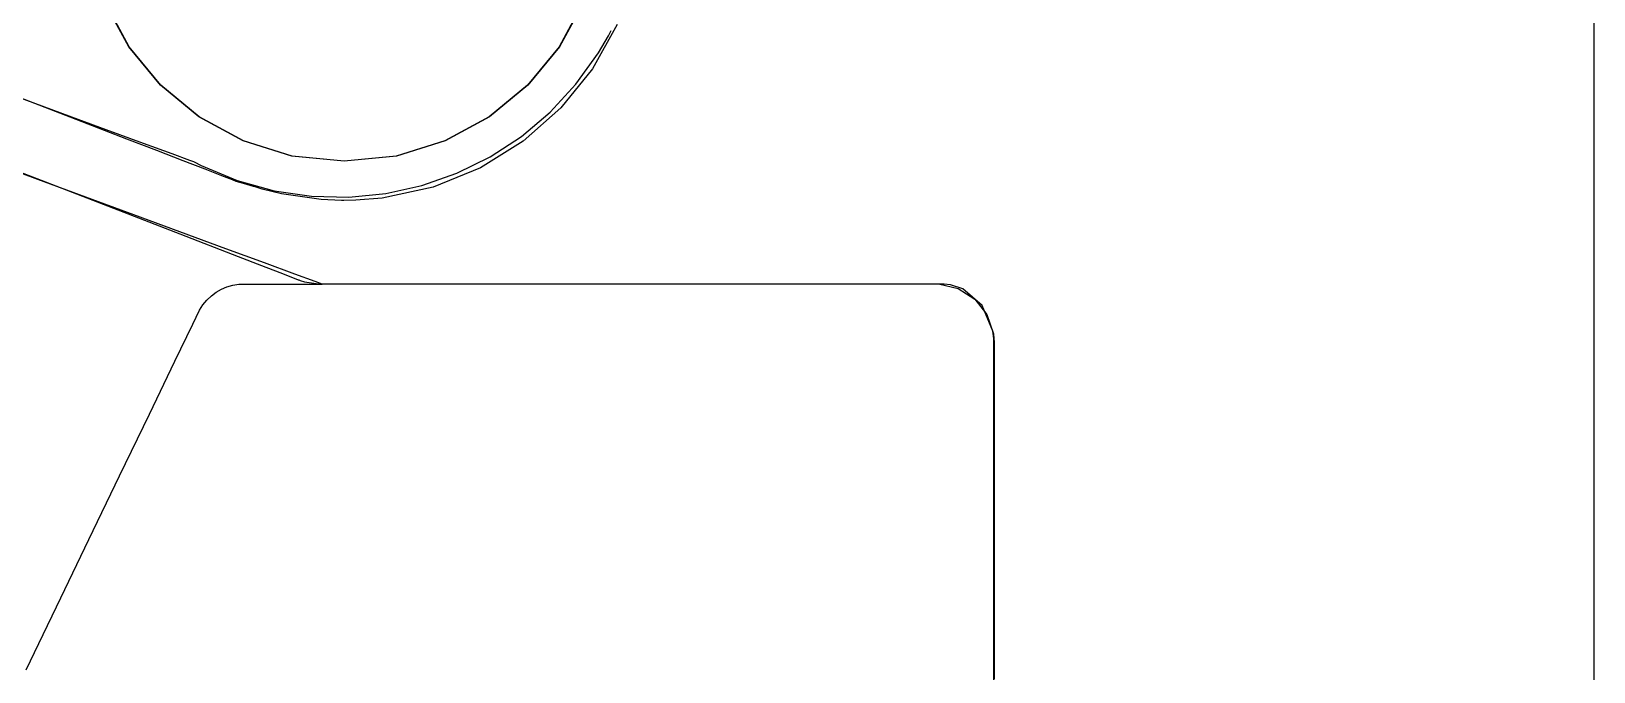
# Model space of a CAD drawing. Extents: x 1 to 47.7, y 0.2 to 35.
# Drawn here: x 35.43 to 36.228, y 7.867 to 8.194 of the extents above; entities that cross this region are included whole.
import ezdxf

# ---------------------------------------------------------------- set-up
doc = ezdxf.new("R2010")
doc.units = 0
doc.header["$MEASUREMENT"] = 0
for name, color, linetype in [('5_1___24__TARGET_LEDS___12', 7, 'CONTINUOUS'), ('6_1__EMPTY_IO_BOARD_POSITI', 7, 'CONTINUOUS'), ('6_2___8__INDEPENDENT_INPUT', 7, 'CONTINUOUS'), ('6_3___8__OPTOISO_INDEPENDE', 7, 'CONTINUOUS'), ('6_4___24__OPTOISO_INDEPEND', 7, 'CONTINUOUS'), ('6_5___8__INDEPENDENT_INPUT', 7, 'CONTINUOUS'), ('6_6___8__INDEPENDENT_INPUT', 7, 'CONTINUOUS'), ('6_7___8__OPTOISO_INDEPENDE', 7, 'CONTINUOUS'), ('6_8___8__OPTOISO_INDEPENDE', 7, 'CONTINUOUS'), ('7_0_____DWG', 7, 'CONTINUOUS')]:
    doc.layers.add(name, color=color, linetype=linetype)

msp = doc.modelspace()

# ---------------------------------------------------------------- linework, layer by layer
at = {"layer": '5_1___24__TARGET_LEDS___12'}
for points in [[(35.71223, 8.20863), (35.70002, 8.18613), (35.68384, 8.16653), (35.66424, 8.15035), (35.64173, 8.13814), (35.61687, 8.13042), (35.59017, 8.12773), (35.56347, 8.13042), (35.5386, 8.13814), (35.5161, 8.15035), (35.4965, 8.16653), (35.48032, 8.18613), (35.4681, 8.20863)], [(35.39747, 8.17019), (35.44642, 8.15219), (35.46859, 8.14403), (35.48759, 8.13704), (35.50222, 8.13166), (35.51126, 8.12834), (35.5133, 8.12759), (35.51363, 8.12746), (35.51726, 8.12561), (35.53568, 8.11791), (35.55453, 8.11269), (35.5736, 8.10989), (35.59267, 8.10946), (35.61154, 8.11132), (35.63, 8.1154), (35.64783, 8.12166), (35.66482, 8.13001), (35.68076, 8.14039), (35.69544, 8.15275), (35.70865, 8.16701), (35.72019, 8.18311), (35.72525, 8.19183), (35.72662, 8.19442)], [(35.92211, 7.8397), (35.92211, 7.86924), (35.92211, 7.89656), (35.92211, 7.92159), (35.92211, 7.94428), (35.92211, 7.96457), (35.92211, 7.98242), (35.92211, 7.99776), (35.92211, 8.01054), (35.92211, 8.02071), (35.92211, 8.0282), (35.92211, 8.03296), (35.9221, 8.03539), (35.92203, 8.03731), (35.92157, 8.04105), (35.91614, 8.05408), (35.90615, 8.06264), (35.89996, 8.06466), (35.89666, 8.06499), (35.89242, 8.065), (35.88684, 8.065), (35.87895, 8.065), (35.85712, 8.065), (35.82878, 8.065), (35.79571, 8.065), (35.7227, 8.065), (35.68637, 8.065), (35.65258, 8.065), (35.62314, 8.065), (35.59987, 8.065), (35.59112, 8.065), (35.58458, 8.065), (35.58049, 8.065), (35.57908, 8.065), (35.57813, 8.06535), (35.57539, 8.06636), (35.56514, 8.07013), (35.54953, 8.07587), (35.52979, 8.08313), (35.48278, 8.10042), (35.43381, 8.11842), (35.41164, 8.12658)], [(35.42777, 7.86817), (35.43426, 7.8816), (35.44555, 7.905), (35.45989, 7.93472), (35.47555, 7.96717), (35.49078, 7.99871), (35.50382, 8.02572), (35.51292, 8.04459), (35.51634, 8.05168), (35.51813, 8.0544), (35.52017, 8.05686), (35.52244, 8.05905), (35.52492, 8.06093), (35.52758, 8.06249), (35.53041, 8.06369), (35.53337, 8.06452), (35.53646, 8.06495), (35.53846, 8.065), (35.54143, 8.065), (35.54661, 8.065), (35.55319, 8.065), (35.56037, 8.065), (35.56735, 8.065), (35.57333, 8.065), (35.57751, 8.065), (35.57908, 8.065)]]:
    msp.add_lwpolyline(points, dxfattribs=at)
at = {"layer": '6_1__EMPTY_IO_BOARD_POSITI'}
for points in [[(35.71241, 8.20862), (35.70019, 8.18612), (35.68402, 8.16652), (35.66441, 8.15034), (35.64191, 8.13813), (35.61704, 8.13041), (35.59034, 8.12772), (35.56365, 8.13041), (35.53878, 8.13813), (35.51628, 8.15034), (35.49667, 8.16652), (35.48049, 8.18612), (35.46828, 8.20862)], [(35.72976, 8.19749), (35.7171, 8.17499), (35.70094, 8.15503), (35.6817, 8.13804), (35.65981, 8.12441), (35.63568, 8.11457), (35.60974, 8.10893), (35.59623, 8.10782), (35.59016, 8.10771), (35.58884, 8.10771), (35.57843, 8.10817), (35.5582, 8.11112), (35.54843, 8.11356), (35.54431, 8.11481), (35.54393, 8.11492), (35.53889, 8.11639), (35.53517, 8.11747), (35.53325, 8.11821), (35.5278, 8.12032), (35.51923, 8.12364), (35.50799, 8.12798), (35.49452, 8.13319), (35.47925, 8.1391), (35.44503, 8.15233), (35.37411, 8.17975)], [(35.40126, 8.13127), (35.43548, 8.11804), (35.5064, 8.09063), (35.53614, 8.07913), (35.54806, 8.07452), (35.55743, 8.07089), (35.56382, 8.06842), (35.56679, 8.06728), (35.56704, 8.06719), (35.56777, 8.06695), (35.56992, 8.06626), (35.57592, 8.0653), (35.57772, 8.06519), (35.57776, 8.06519), (35.57977, 8.06519), (35.58683, 8.06519), (35.59839, 8.06519), (35.61383, 8.06519), (35.63253, 8.06519), (35.65387, 8.06519), (35.67724, 8.06519), (35.77866, 8.06519), (35.8255, 8.06519), (35.84578, 8.06519), (35.86316, 8.06519), (35.87701, 8.06519), (35.88672, 8.06519), (35.89166, 8.06519), (35.89371, 8.06515), (35.90382, 8.06282), (35.91232, 8.05737), (35.91854, 8.04946), (35.92183, 8.03974), (35.92211, 8.03711), (35.92217, 8.03577), (35.92218, 8.03513), (35.92218, 8.03157), (35.92218, 8.02259), (35.92218, 8.00834), (35.92218, 7.98897), (35.92218, 7.96465), (35.92218, 7.93551), (35.92218, 7.90172), (35.92218, 7.86342)]]:
    msp.add_lwpolyline(points, dxfattribs=at)
at = {"layer": '6_2___8__INDEPENDENT_INPUT'}
for points in [[(35.71223, 8.20863), (35.70002, 8.18613), (35.68384, 8.16653), (35.66424, 8.15035), (35.64173, 8.13814), (35.61687, 8.13042), (35.59017, 8.12773), (35.56347, 8.13042), (35.5386, 8.13814), (35.5161, 8.15035), (35.4965, 8.16653), (35.48032, 8.18613), (35.4681, 8.20863)], [(35.39747, 8.17019), (35.44642, 8.15219), (35.46859, 8.14403), (35.48759, 8.13704), (35.50222, 8.13166), (35.51126, 8.12834), (35.5133, 8.12759), (35.51363, 8.12746), (35.51726, 8.12561), (35.53568, 8.11791), (35.55453, 8.11269), (35.5736, 8.10989), (35.59267, 8.10946), (35.61154, 8.11132), (35.63, 8.1154), (35.64783, 8.12166), (35.66482, 8.13001), (35.68076, 8.14039), (35.69544, 8.15275), (35.70865, 8.16701), (35.72019, 8.18311), (35.72525, 8.19183), (35.72662, 8.19442)], [(35.92211, 7.8397), (35.92211, 7.86924), (35.92211, 7.89656), (35.92211, 7.92159), (35.92211, 7.94428), (35.92211, 7.96457), (35.92211, 7.98242), (35.92211, 7.99776), (35.92211, 8.01054), (35.92211, 8.02071), (35.92211, 8.0282), (35.92211, 8.03296), (35.9221, 8.03539), (35.92203, 8.03731), (35.92157, 8.04105), (35.91614, 8.05408), (35.90615, 8.06264), (35.89996, 8.06466), (35.89666, 8.06499), (35.89242, 8.065), (35.88684, 8.065), (35.87895, 8.065), (35.85712, 8.065), (35.82878, 8.065), (35.79571, 8.065), (35.7227, 8.065), (35.68637, 8.065), (35.65258, 8.065), (35.62314, 8.065), (35.59987, 8.065), (35.59112, 8.065), (35.58458, 8.065), (35.58049, 8.065), (35.57908, 8.065), (35.57813, 8.06535), (35.57539, 8.06636), (35.56514, 8.07013), (35.54953, 8.07587), (35.52979, 8.08313), (35.48278, 8.10042), (35.43381, 8.11842), (35.41164, 8.12658)], [(35.42777, 7.86817), (35.43426, 7.8816), (35.44555, 7.905), (35.45989, 7.93472), (35.47555, 7.96717), (35.49078, 7.99871), (35.50382, 8.02572), (35.51292, 8.04459), (35.51634, 8.05168), (35.51813, 8.0544), (35.52017, 8.05686), (35.52244, 8.05905), (35.52492, 8.06093), (35.52758, 8.06249), (35.53041, 8.06369), (35.53337, 8.06452), (35.53646, 8.06495), (35.53846, 8.065), (35.54143, 8.065), (35.54661, 8.065), (35.55319, 8.065), (35.56037, 8.065), (35.56735, 8.065), (35.57333, 8.065), (35.57751, 8.065), (35.57908, 8.065)]]:
    msp.add_lwpolyline(points, dxfattribs=at)
at = {"layer": '6_3___8__OPTOISO_INDEPENDE'}
for points in [[(35.71223, 8.20863), (35.70002, 8.18613), (35.68384, 8.16653), (35.66424, 8.15035), (35.64173, 8.13814), (35.61687, 8.13042), (35.59017, 8.12773), (35.56347, 8.13042), (35.5386, 8.13814), (35.5161, 8.15035), (35.4965, 8.16653), (35.48032, 8.18613), (35.4681, 8.20863)], [(35.39747, 8.17019), (35.44642, 8.15219), (35.46859, 8.14403), (35.48759, 8.13704), (35.50222, 8.13166), (35.51126, 8.12834), (35.5133, 8.12759), (35.51363, 8.12746), (35.51726, 8.12561), (35.53568, 8.11791), (35.55453, 8.11269), (35.5736, 8.10989), (35.59267, 8.10946), (35.61154, 8.11132), (35.63, 8.1154), (35.64783, 8.12166), (35.66482, 8.13001), (35.68076, 8.14039), (35.69544, 8.15275), (35.70865, 8.16701), (35.72019, 8.18311), (35.72525, 8.19183), (35.72662, 8.19442)], [(35.92211, 7.8397), (35.92211, 7.86924), (35.92211, 7.89656), (35.92211, 7.92159), (35.92211, 7.94428), (35.92211, 7.96457), (35.92211, 7.98242), (35.92211, 7.99776), (35.92211, 8.01054), (35.92211, 8.02071), (35.92211, 8.0282), (35.92211, 8.03296), (35.9221, 8.03539), (35.92203, 8.03731), (35.92157, 8.04105), (35.91614, 8.05408), (35.90615, 8.06264), (35.89996, 8.06466), (35.89666, 8.06499), (35.89242, 8.065), (35.88684, 8.065), (35.87895, 8.065), (35.85712, 8.065), (35.82878, 8.065), (35.79571, 8.065), (35.7227, 8.065), (35.68637, 8.065), (35.65258, 8.065), (35.62314, 8.065), (35.59987, 8.065), (35.59112, 8.065), (35.58458, 8.065), (35.58049, 8.065), (35.57908, 8.065), (35.57813, 8.06535), (35.57539, 8.06636), (35.56514, 8.07013), (35.54953, 8.07587), (35.52979, 8.08313), (35.48278, 8.10042), (35.43381, 8.11842), (35.41164, 8.12658)], [(35.42777, 7.86817), (35.43426, 7.8816), (35.44555, 7.905), (35.45989, 7.93472), (35.47555, 7.96717), (35.49078, 7.99871), (35.50382, 8.02572), (35.51292, 8.04459), (35.51634, 8.05168), (35.51813, 8.0544), (35.52017, 8.05686), (35.52244, 8.05905), (35.52492, 8.06093), (35.52758, 8.06249), (35.53041, 8.06369), (35.53337, 8.06452), (35.53646, 8.06495), (35.53846, 8.065), (35.54143, 8.065), (35.54661, 8.065), (35.55319, 8.065), (35.56037, 8.065), (35.56735, 8.065), (35.57333, 8.065), (35.57751, 8.065), (35.57908, 8.065)]]:
    msp.add_lwpolyline(points, dxfattribs=at)
at = {"layer": '6_4___24__OPTOISO_INDEPEND'}
for points in [[(35.71223, 8.20863), (35.70002, 8.18613), (35.68384, 8.16653), (35.66424, 8.15035), (35.64173, 8.13814), (35.61687, 8.13042), (35.59017, 8.12773), (35.56347, 8.13042), (35.5386, 8.13814), (35.5161, 8.15035), (35.4965, 8.16653), (35.48032, 8.18613), (35.4681, 8.20863)], [(35.39747, 8.17019), (35.44642, 8.15219), (35.46859, 8.14403), (35.48759, 8.13704), (35.50222, 8.13166), (35.51126, 8.12834), (35.5133, 8.12759), (35.51363, 8.12746), (35.51726, 8.12561), (35.53568, 8.11791), (35.55453, 8.11269), (35.5736, 8.10989), (35.59267, 8.10946), (35.61154, 8.11132), (35.63, 8.1154), (35.64783, 8.12166), (35.66482, 8.13001), (35.68076, 8.14039), (35.69544, 8.15275), (35.70865, 8.16701), (35.72019, 8.18311), (35.72525, 8.19183), (35.72662, 8.19442)], [(35.92211, 7.8397), (35.92211, 7.86924), (35.92211, 7.89656), (35.92211, 7.92159), (35.92211, 7.94428), (35.92211, 7.96457), (35.92211, 7.98242), (35.92211, 7.99776), (35.92211, 8.01054), (35.92211, 8.02071), (35.92211, 8.0282), (35.92211, 8.03296), (35.9221, 8.03539), (35.92203, 8.03731), (35.92157, 8.04105), (35.91614, 8.05408), (35.90615, 8.06264), (35.89996, 8.06466), (35.89666, 8.06499), (35.89242, 8.065), (35.88684, 8.065), (35.87895, 8.065), (35.85712, 8.065), (35.82878, 8.065), (35.79571, 8.065), (35.7227, 8.065), (35.68637, 8.065), (35.65258, 8.065), (35.62314, 8.065), (35.59987, 8.065), (35.59112, 8.065), (35.58458, 8.065), (35.58049, 8.065), (35.57908, 8.065), (35.57813, 8.06535), (35.57539, 8.06636), (35.56514, 8.07013), (35.54953, 8.07587), (35.52979, 8.08313), (35.48278, 8.10042), (35.43381, 8.11842), (35.41164, 8.12658)], [(35.42777, 7.86817), (35.43426, 7.8816), (35.44555, 7.905), (35.45989, 7.93472), (35.47555, 7.96717), (35.49078, 7.99871), (35.50382, 8.02572), (35.51292, 8.04459), (35.51634, 8.05168), (35.51813, 8.0544), (35.52017, 8.05686), (35.52244, 8.05905), (35.52492, 8.06093), (35.52758, 8.06249), (35.53041, 8.06369), (35.53337, 8.06452), (35.53646, 8.06495), (35.53846, 8.065), (35.54143, 8.065), (35.54661, 8.065), (35.55319, 8.065), (35.56037, 8.065), (35.56735, 8.065), (35.57333, 8.065), (35.57751, 8.065), (35.57908, 8.065)]]:
    msp.add_lwpolyline(points, dxfattribs=at)
at = {"layer": '6_5___8__INDEPENDENT_INPUT'}
for points in [[(35.71223, 8.20863), (35.70002, 8.18613), (35.68384, 8.16653), (35.66424, 8.15035), (35.64173, 8.13814), (35.61687, 8.13042), (35.59017, 8.12773), (35.56347, 8.13042), (35.5386, 8.13814), (35.5161, 8.15035), (35.4965, 8.16653), (35.48032, 8.18613), (35.4681, 8.20863)], [(35.39747, 8.17019), (35.44642, 8.15219), (35.46859, 8.14403), (35.48759, 8.13704), (35.50222, 8.13166), (35.51126, 8.12834), (35.5133, 8.12759), (35.51363, 8.12746), (35.51726, 8.12561), (35.53568, 8.11791), (35.55453, 8.11269), (35.5736, 8.10989), (35.59267, 8.10946), (35.61154, 8.11132), (35.63, 8.1154), (35.64783, 8.12166), (35.66482, 8.13001), (35.68076, 8.14039), (35.69544, 8.15275), (35.70865, 8.16701), (35.72019, 8.18311), (35.72525, 8.19183), (35.72662, 8.19442)], [(35.92211, 7.8397), (35.92211, 7.86924), (35.92211, 7.89656), (35.92211, 7.92159), (35.92211, 7.94428), (35.92211, 7.96457), (35.92211, 7.98242), (35.92211, 7.99776), (35.92211, 8.01054), (35.92211, 8.02071), (35.92211, 8.0282), (35.92211, 8.03296), (35.9221, 8.03539), (35.92203, 8.03731), (35.92157, 8.04105), (35.91614, 8.05408), (35.90615, 8.06264), (35.89996, 8.06466), (35.89666, 8.06499), (35.89242, 8.065), (35.88684, 8.065), (35.87895, 8.065), (35.85712, 8.065), (35.82878, 8.065), (35.79571, 8.065), (35.7227, 8.065), (35.68637, 8.065), (35.65258, 8.065), (35.62314, 8.065), (35.59987, 8.065), (35.59112, 8.065), (35.58458, 8.065), (35.58049, 8.065), (35.57908, 8.065), (35.57813, 8.06535), (35.57539, 8.06636), (35.56514, 8.07013), (35.54953, 8.07587), (35.52979, 8.08313), (35.48278, 8.10042), (35.43381, 8.11842), (35.41164, 8.12658)], [(35.42777, 7.86817), (35.43426, 7.8816), (35.44555, 7.905), (35.45989, 7.93472), (35.47555, 7.96717), (35.49078, 7.99871), (35.50382, 8.02572), (35.51292, 8.04459), (35.51634, 8.05168), (35.51813, 8.0544), (35.52017, 8.05686), (35.52244, 8.05905), (35.52492, 8.06093), (35.52758, 8.06249), (35.53041, 8.06369), (35.53337, 8.06452), (35.53646, 8.06495), (35.53846, 8.065), (35.54143, 8.065), (35.54661, 8.065), (35.55319, 8.065), (35.56037, 8.065), (35.56735, 8.065), (35.57333, 8.065), (35.57751, 8.065), (35.57908, 8.065)]]:
    msp.add_lwpolyline(points, dxfattribs=at)
at = {"layer": '6_6___8__INDEPENDENT_INPUT'}
for points in [[(35.71223, 8.20863), (35.70002, 8.18613), (35.68384, 8.16653), (35.66424, 8.15035), (35.64173, 8.13814), (35.61687, 8.13042), (35.59017, 8.12773), (35.56347, 8.13042), (35.5386, 8.13814), (35.5161, 8.15035), (35.4965, 8.16653), (35.48032, 8.18613), (35.4681, 8.20863)], [(35.39747, 8.17019), (35.44642, 8.15219), (35.46859, 8.14403), (35.48759, 8.13704), (35.50222, 8.13166), (35.51126, 8.12834), (35.5133, 8.12759), (35.51363, 8.12746), (35.51726, 8.12561), (35.53568, 8.11791), (35.55453, 8.11269), (35.5736, 8.10989), (35.59267, 8.10946), (35.61154, 8.11132), (35.63, 8.1154), (35.64783, 8.12166), (35.66482, 8.13001), (35.68076, 8.14039), (35.69544, 8.15275), (35.70865, 8.16701), (35.72019, 8.18311), (35.72525, 8.19183), (35.72662, 8.19442)], [(35.92211, 7.8397), (35.92211, 7.86924), (35.92211, 7.89656), (35.92211, 7.92159), (35.92211, 7.94428), (35.92211, 7.96457), (35.92211, 7.98242), (35.92211, 7.99776), (35.92211, 8.01054), (35.92211, 8.02071), (35.92211, 8.0282), (35.92211, 8.03296), (35.9221, 8.03539), (35.92203, 8.03731), (35.92157, 8.04105), (35.91614, 8.05408), (35.90615, 8.06264), (35.89996, 8.06466), (35.89666, 8.06499), (35.89242, 8.065), (35.88684, 8.065), (35.87895, 8.065), (35.85712, 8.065), (35.82878, 8.065), (35.79571, 8.065), (35.7227, 8.065), (35.68637, 8.065), (35.65258, 8.065), (35.62314, 8.065), (35.59987, 8.065), (35.59112, 8.065), (35.58458, 8.065), (35.58049, 8.065), (35.57908, 8.065), (35.57813, 8.06535), (35.57539, 8.06636), (35.56514, 8.07013), (35.54953, 8.07587), (35.52979, 8.08313), (35.48278, 8.10042), (35.43381, 8.11842), (35.41164, 8.12658)], [(35.42777, 7.86817), (35.43426, 7.8816), (35.44555, 7.905), (35.45989, 7.93472), (35.47555, 7.96717), (35.49078, 7.99871), (35.50382, 8.02572), (35.51292, 8.04459), (35.51634, 8.05168), (35.51813, 8.0544), (35.52017, 8.05686), (35.52244, 8.05905), (35.52492, 8.06093), (35.52758, 8.06249), (35.53041, 8.06369), (35.53337, 8.06452), (35.53646, 8.06495), (35.53846, 8.065), (35.54143, 8.065), (35.54661, 8.065), (35.55319, 8.065), (35.56037, 8.065), (35.56735, 8.065), (35.57333, 8.065), (35.57751, 8.065), (35.57908, 8.065)]]:
    msp.add_lwpolyline(points, dxfattribs=at)
at = {"layer": '6_7___8__OPTOISO_INDEPENDE'}
for points in [[(35.71223, 8.20863), (35.70002, 8.18613), (35.68384, 8.16653), (35.66424, 8.15035), (35.64173, 8.13814), (35.61687, 8.13042), (35.59017, 8.12773), (35.56347, 8.13042), (35.5386, 8.13814), (35.5161, 8.15035), (35.4965, 8.16653), (35.48032, 8.18613), (35.4681, 8.20863)], [(35.39747, 8.17019), (35.44642, 8.15219), (35.46859, 8.14403), (35.48759, 8.13704), (35.50222, 8.13166), (35.51126, 8.12834), (35.5133, 8.12759), (35.51363, 8.12746), (35.51726, 8.12561), (35.53568, 8.11791), (35.55453, 8.11269), (35.5736, 8.10989), (35.59267, 8.10946), (35.61154, 8.11132), (35.63, 8.1154), (35.64783, 8.12166), (35.66482, 8.13001), (35.68076, 8.14039), (35.69544, 8.15275), (35.70865, 8.16701), (35.72019, 8.18311), (35.72525, 8.19183), (35.72662, 8.19442)], [(35.92211, 7.8397), (35.92211, 7.86924), (35.92211, 7.89656), (35.92211, 7.92159), (35.92211, 7.94428), (35.92211, 7.96457), (35.92211, 7.98242), (35.92211, 7.99776), (35.92211, 8.01054), (35.92211, 8.02071), (35.92211, 8.0282), (35.92211, 8.03296), (35.9221, 8.03539), (35.92203, 8.03731), (35.92157, 8.04105), (35.91614, 8.05408), (35.90615, 8.06264), (35.89996, 8.06466), (35.89666, 8.06499), (35.89242, 8.065), (35.88684, 8.065), (35.87895, 8.065), (35.85712, 8.065), (35.82878, 8.065), (35.79571, 8.065), (35.7227, 8.065), (35.68637, 8.065), (35.65258, 8.065), (35.62314, 8.065), (35.59987, 8.065), (35.59112, 8.065), (35.58458, 8.065), (35.58049, 8.065), (35.57908, 8.065), (35.57813, 8.06535), (35.57539, 8.06636), (35.56514, 8.07013), (35.54953, 8.07587), (35.52979, 8.08313), (35.48278, 8.10042), (35.43381, 8.11842), (35.41164, 8.12658)], [(35.42777, 7.86817), (35.43426, 7.8816), (35.44555, 7.905), (35.45989, 7.93472), (35.47555, 7.96717), (35.49078, 7.99871), (35.50382, 8.02572), (35.51292, 8.04459), (35.51634, 8.05168), (35.51813, 8.0544), (35.52017, 8.05686), (35.52244, 8.05905), (35.52492, 8.06093), (35.52758, 8.06249), (35.53041, 8.06369), (35.53337, 8.06452), (35.53646, 8.06495), (35.53846, 8.065), (35.54143, 8.065), (35.54661, 8.065), (35.55319, 8.065), (35.56037, 8.065), (35.56735, 8.065), (35.57333, 8.065), (35.57751, 8.065), (35.57908, 8.065)]]:
    msp.add_lwpolyline(points, dxfattribs=at)
at = {"layer": '6_8___8__OPTOISO_INDEPENDE'}
for points in [[(35.71223, 8.20863), (35.70002, 8.18613), (35.68384, 8.16653), (35.66424, 8.15035), (35.64173, 8.13814), (35.61687, 8.13042), (35.59017, 8.12773), (35.56347, 8.13042), (35.5386, 8.13814), (35.5161, 8.15035), (35.4965, 8.16653), (35.48032, 8.18613), (35.4681, 8.20863)], [(35.39747, 8.17019), (35.44642, 8.15219), (35.46859, 8.14403), (35.48759, 8.13704), (35.50222, 8.13166), (35.51126, 8.12834), (35.5133, 8.12759), (35.51363, 8.12746), (35.51726, 8.12561), (35.53568, 8.11791), (35.55453, 8.11269), (35.5736, 8.10989), (35.59267, 8.10946), (35.61154, 8.11132), (35.63, 8.1154), (35.64783, 8.12166), (35.66482, 8.13001), (35.68076, 8.14039), (35.69544, 8.15275), (35.70865, 8.16701), (35.72019, 8.18311), (35.72525, 8.19183), (35.72662, 8.19442)], [(35.92211, 7.8397), (35.92211, 7.86924), (35.92211, 7.89656), (35.92211, 7.92159), (35.92211, 7.94428), (35.92211, 7.96457), (35.92211, 7.98242), (35.92211, 7.99776), (35.92211, 8.01054), (35.92211, 8.02071), (35.92211, 8.0282), (35.92211, 8.03296), (35.9221, 8.03539), (35.92203, 8.03731), (35.92157, 8.04105), (35.91614, 8.05408), (35.90615, 8.06264), (35.89996, 8.06466), (35.89666, 8.06499), (35.89242, 8.065), (35.88684, 8.065), (35.87895, 8.065), (35.85712, 8.065), (35.82878, 8.065), (35.79571, 8.065), (35.7227, 8.065), (35.68637, 8.065), (35.65258, 8.065), (35.62314, 8.065), (35.59987, 8.065), (35.59112, 8.065), (35.58458, 8.065), (35.58049, 8.065), (35.57908, 8.065), (35.57813, 8.06535), (35.57539, 8.06636), (35.56514, 8.07013), (35.54953, 8.07587), (35.52979, 8.08313), (35.48278, 8.10042), (35.43381, 8.11842), (35.41164, 8.12658)], [(35.42777, 7.86817), (35.43426, 7.8816), (35.44555, 7.905), (35.45989, 7.93472), (35.47555, 7.96717), (35.49078, 7.99871), (35.50382, 8.02572), (35.51292, 8.04459), (35.51634, 8.05168), (35.51813, 8.0544), (35.52017, 8.05686), (35.52244, 8.05905), (35.52492, 8.06093), (35.52758, 8.06249), (35.53041, 8.06369), (35.53337, 8.06452), (35.53646, 8.06495), (35.53846, 8.065), (35.54143, 8.065), (35.54661, 8.065), (35.55319, 8.065), (35.56037, 8.065), (35.56735, 8.065), (35.57333, 8.065), (35.57751, 8.065), (35.57908, 8.065)]]:
    msp.add_lwpolyline(points, dxfattribs=at)
at = {"layer": '7_0_____DWG'}
msp.add_lwpolyline([(36.22843, 8.37994), (36.22843, 8.19339), (36.22843, 8.00818), (36.22843, 7.8244), (36.22843, 7.64214), (36.22843, 7.4615), (36.22843, 7.28258), (36.22843, 7.10547), (36.22843, 6.93027), (36.22843, 6.75707), (36.22843, 6.58597), (36.22843, 6.50123)], dxfattribs=at)

doc.saveas('drawing.dxf')
